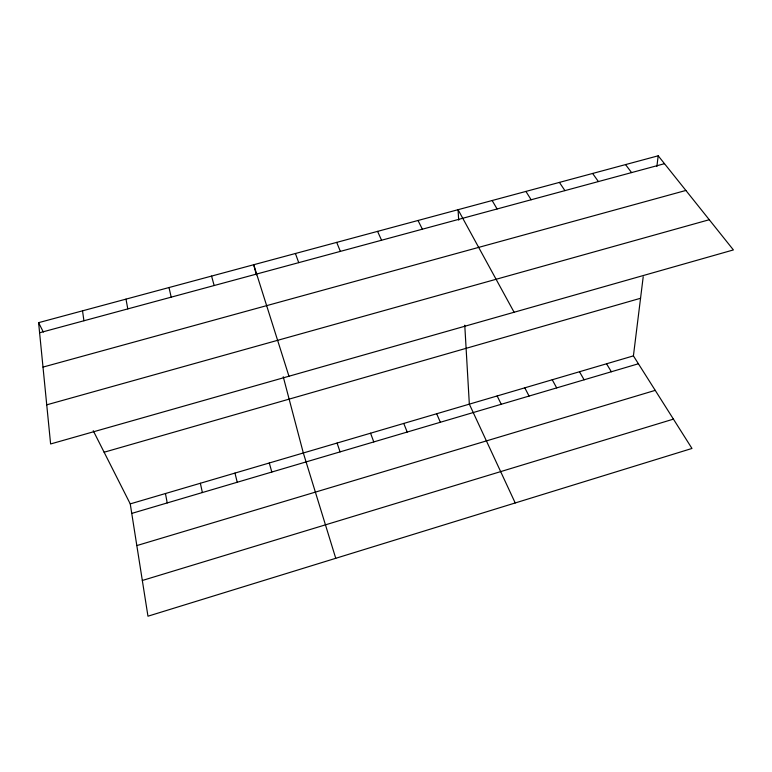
<?xml version="1.0" encoding="UTF-8"?>
<svg xmlns="http://www.w3.org/2000/svg" width="772" height="772" viewBox="0 0 772 772"><rect width="100%" height="100%" fill="white"/><g stroke="black" fill="none" stroke-linecap="round" stroke-linejoin="round"><path stroke-width="1.16" d="M93.238 430.708L130.246 503.884L147.963 616.201L691.973 448.455L633.416 355.882L643.211 276.772M656.866 166.501L658.198 155.799L38.6 322.667L50.614 443.968L733.4 249.925L658.198 155.799M142.328 580.486L673.425 419.128M136.827 545.582L655.235 390.362M130.246 503.884L633.416 355.882M131.751 513.409L638.405 363.766M104.124 452.228L640.557 298.262M46.745 404.827L709.275 219.721M43 367.096L685.883 190.452M39.604 332.761L664.499 163.683M625.542 164.59L631.583 172.59M592.616 173.459L598.396 181.565M559.411 182.404L564.921 190.626M525.915 191.427L531.155 199.765M606.541 363.786L611.356 371.757M492.14 200.517L497.1 208.971M579.482 371.747L584.124 379.805M552.231 379.756L556.689 387.901M514.104 312.245L458.066 209.695L458.674 220.145M524.796 387.833L529.071 396.065M38.6 322.667L43.348 332.066M418.019 220.483L422.371 229.197M497.158 395.959L501.25 404.277M515.213 502.958L469.337 404.142L464.763 325.186M377.566 231.378L381.571 240.237M436.682 413.753L440.358 422.265M336.698 242.379L340.365 251.382M403.756 423.432L407.211 432.059M370.56 433.198L373.783 441.931M295.425 253.505L298.725 262.654M337.084 443.051L340.076 451.881M288.96 376.234L253.718 264.728L256.391 274.89M335.752 558.301L303.328 452.971L283.237 376.746M269.293 462.988L271.812 472.049M211.576 276.077L214.143 285.534M234.968 473.082L237.236 482.259M169.01 287.551L171.191 297.152M200.363 483.262L202.38 492.555M165.449 493.53L167.215 502.939M125.99 299.131L127.795 308.897M82.527 310.836L83.926 320.766"/></g></svg>
